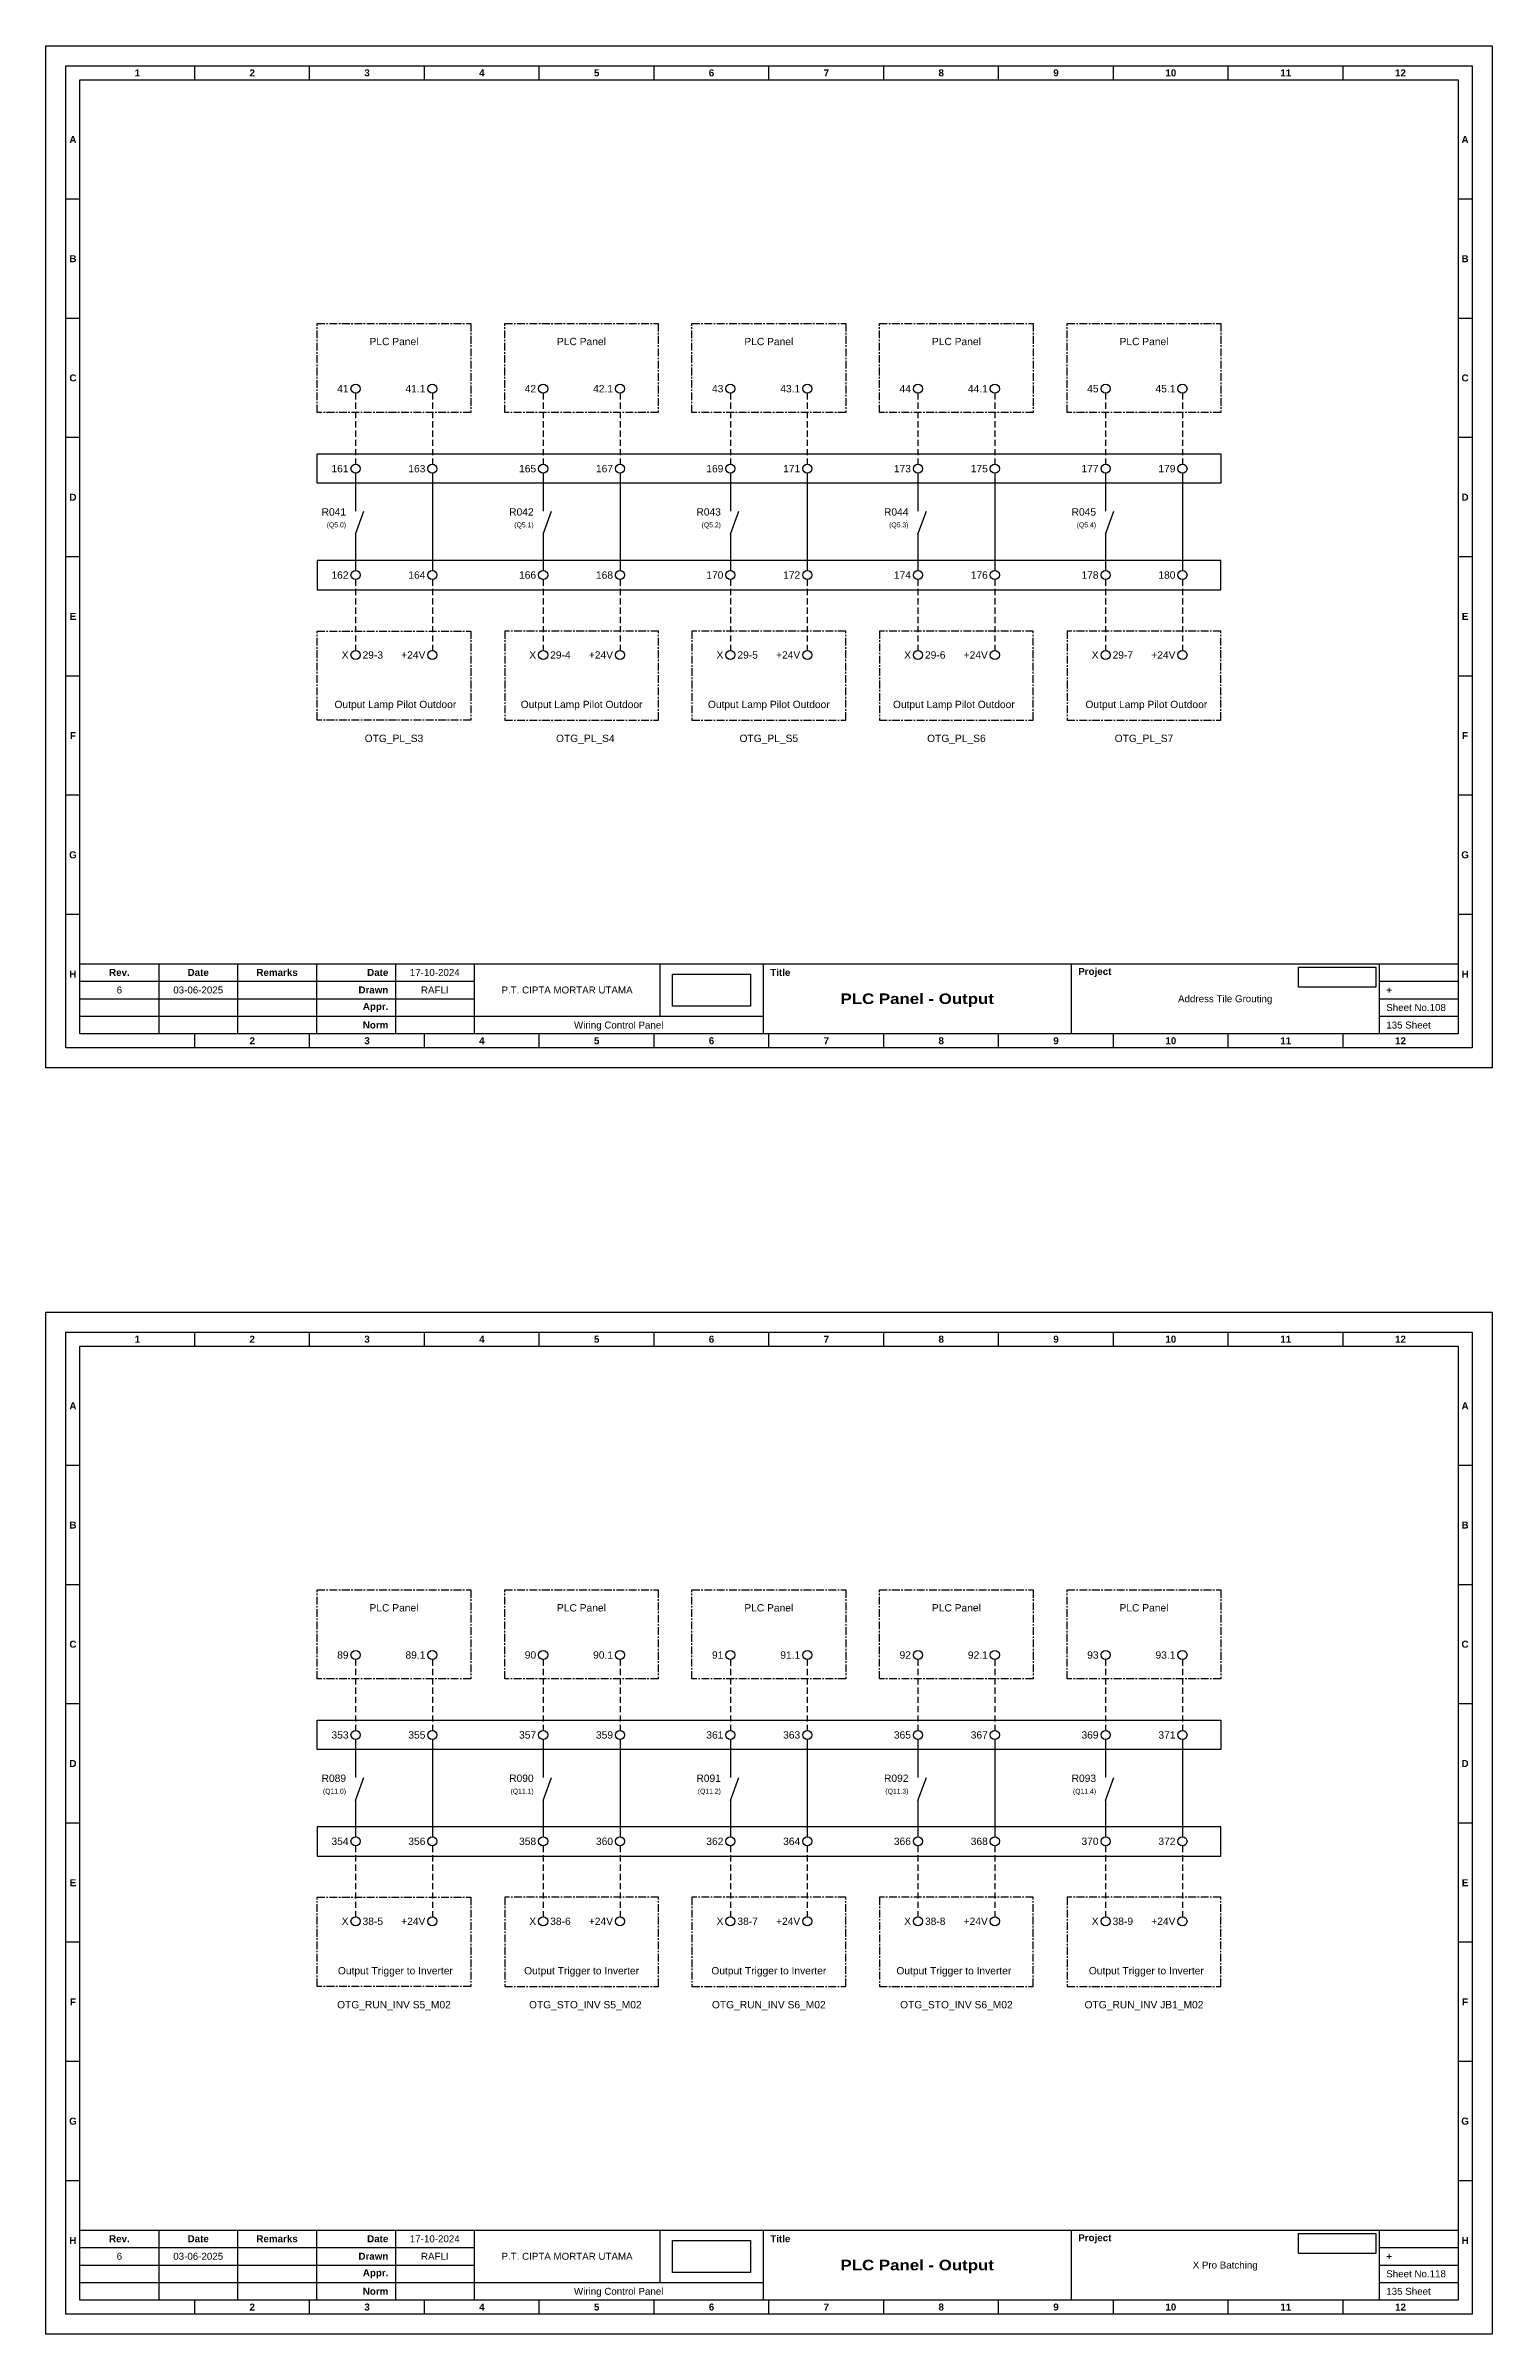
# Model space of a CAD drawing. Header units: millimetres. Extents: x 7759 to 13246, y 5489 to 6217.
# Drawn here: x 10527.4 to 10823.5, y 5747.9 to 6216.5 of the extents above; entities that cross this region are included whole.
import ezdxf
from ezdxf.enums import TextEntityAlignment as Align

# ---------------------------------------------------------------- set-up
doc = ezdxf.new("R2010")
doc.units = ezdxf.units.MM
doc.linetypes.add('CENTER', pattern=[50.8, 31.75, -6.35, 6.35, -6.35])
doc.linetypes.add('HIDDEN', pattern=[9.525, 6.35, -3.175])
doc.styles.add('Bold', font='ariblk.ttf', dxfattribs={"height": 25.4})
doc.styles.get("Standard").update_dxf_attribs({"font": 'arial.ttf'})
picture_1 = doc.add_image_def('image1.png', size_in_pixel=(2048, 847))
picture_2 = doc.add_image_def('image2.png', size_in_pixel=(2092, 542))

# ---------------------------------------------------------------- blocks, each defined once
blk = doc.blocks.new('KOP MU PROJECT')
at = {"color": 6, "ltscale": 50}
for p, q in [((27.74, 184.05), (27.74, 186.66)), ((49.13, 184.05), (49.13, 186.66)), ((70.51, 184.05), (70.51, 186.66)), ((91.89, 184.05), (91.89, 186.66)), ((113.27, 184.05), (113.27, 186.66)), ((134.66, 184.05), (134.66, 186.66)), ((156.04, 184.05), (156.04, 186.66)), ((177.42, 184.05), (177.42, 186.66)), ((198.8, 184.05), (198.8, 186.66)), ((220.19, 184.05), (220.19, 186.66)), ((241.57, 184.05), (241.57, 186.66)), ((6.36, 161.84), (3.75, 161.84)), ((265.59, 161.84), (262.98, 161.84)), ((6.36, 139.63), (3.75, 139.63)), ((265.59, 139.63), (262.98, 139.63)), ((6.36, 117.42), (3.75, 117.42)), ((265.59, 117.42), (262.98, 117.42)), ((6.36, 95.22), (3.75, 95.22)), ((265.59, 95.22), (262.98, 95.22)), ((6.36, 73.01), (3.75, 73.01)), ((265.59, 73.01), (262.98, 73.01)), ((6.36, 50.8), (3.75, 50.8)), ((265.59, 50.8), (262.98, 50.8)), ((6.36, 28.59), (3.75, 28.59)), ((265.59, 28.59), (262.98, 28.59)), ((27.74, 3.75), (27.74, 6.36)), ((49.13, 3.75), (49.13, 6.36)), ((70.51, 3.75), (70.51, 6.36)), ((91.89, 3.75), (91.89, 6.36)), ((113.27, 3.75), (113.27, 6.36)), ((134.66, 3.75), (134.66, 6.36)), ((156.04, 3.75), (156.04, 6.36)), ((177.42, 3.75), (177.42, 6.36)), ((198.8, 3.75), (198.8, 6.36)), ((220.19, 3.75), (220.19, 6.36)), ((241.57, 3.75), (241.57, 6.36))]:
    blk.add_line(p, q, dxfattribs=at)
at = {"ltscale": 50}
for p, q in [((6.36, 19.41), (262.98, 19.41)), ((21.04, 19.41), (21.04, 6.36)), ((35.72, 19.41), (35.72, 6.36)), ((50.41, 19.41), (50.41, 6.36)), ((65.09, 19.41), (65.09, 6.36)), ((79.77, 19.41), (79.77, 6.36)), ((114.35, 19.41), (114.35, 9.62)), ((133.6, 19.41), (133.6, 6.36)), ((190.95, 19.41), (190.95, 6.36)), ((248.3, 19.41), (248.3, 6.36)), ((6.36, 16.15), (79.77, 16.15)), ((6.36, 12.89), (79.77, 12.89)), ((248.3, 16.15), (262.98, 16.15)), ((248.3, 12.89), (262.98, 12.89)), ((6.36, 9.62), (133.6, 9.62)), ((248.3, 9.62), (262.98, 9.62))]:
    blk.add_line(p, q, dxfattribs=at)
at = {"color": 1, "ltscale": 50}
blk.add_lwpolyline([(269.34, 0), (0, 0), (0, 190.41), (269.34, 190.41)], close=True, dxfattribs=at)
at = {"color": 6, "ltscale": 50}
for points in [[(265.59, 3.75), (3.75, 3.75), (3.75, 186.66), (265.59, 186.66)], [(262.98, 6.36), (6.36, 6.36), (6.36, 184.05), (262.98, 184.05)]]:
    blk.add_lwpolyline(points, close=True, dxfattribs=at)
at = {"ltscale": 50, "char_height": 1.305, "attachment_point": 4}
for s, width, heights, insert in [('\\pxqc;{\\fArial|b1|i0|c0|p34;1}', 21.3825, [2.51], (6.36, 185.36)), ('\\pxqc;{\\fArial|b1|i0|c0|p34;2}', 21.3825, [2.51], (27.74, 185.36)), ('\\pxqc;{\\fArial|b1|i0|c0|p34;3}', 21.3825, [2.51], (49.13, 185.36)), ('\\pxqc;{\\fArial|b1|i0|c0|p34;4}', 21.3825, [2.51], (70.51, 185.36)), ('\\pxqc;{\\fArial|b1|i0|c0|p34;5}', 21.3825, [2.51], (91.89, 185.36)), ('\\pxqc;{\\fArial|b1|i0|c0|p34;6}', 21.3825, [2.51], (113.27, 185.36)), ('\\pxqc;{\\fArial|b1|i0|c0|p34;7}', 21.3825, [2.51], (134.66, 185.36)), ('\\pxqc;{\\fArial|b1|i0|c0|p34;8}', 21.3825, [2.51], (156.04, 185.36)), ('\\pxqc;{\\fArial|b1|i0|c0|p34;9}', 21.3825, [2.51], (177.42, 185.36)), ('\\pxqc;{\\fArial|b1|i0|c0|p34;10}', 21.3825, [2.51], (198.8, 185.36)), ('\\pxqc;{\\fArial|b1|i0|c0|p34;11}', 21.3825, [2.51], (220.19, 185.36)), ('\\pxqc;{\\fArial|b1|i0|c0|p34;12}', 21.3825, [2.51], (241.57, 185.36)), ('\\pxqc;{\\fArial|b1|i0|c0|p34;A}', 2.61, [2.51], (3.75, 172.95)), ('\\pxqc;{\\fArial|b1|i0|c0|p34;A}', 2.61, [2.51], (262.98, 172.95)), ('\\pxqc;{\\fArial|b1|i0|c0|p34;B}', 2.61, [2.51], (3.75, 150.74)), ('\\pxqc;{\\fArial|b1|i0|c0|p34;B}', 2.61, [2.51], (262.98, 150.74)), ('\\pxqc;{\\fArial|b1|i0|c0|p34;C}', 2.61, [2.51], (3.75, 128.53)), ('\\pxqc;{\\fArial|b1|i0|c0|p34;C}', 2.61, [2.51], (262.98, 128.53)), ('\\pxqc;{\\fArial|b1|i0|c0|p34;D}', 2.61, [2.51], (3.75, 106.32)), ('\\pxqc;{\\fArial|b1|i0|c0|p34;D}', 2.61, [2.51], (262.98, 106.32)), ('\\pxqc;{\\fArial|b1|i0|c0|p34;E}', 2.61, [2.51], (3.75, 84.11)), ('\\pxqc;{\\fArial|b1|i0|c0|p34;E}', 2.61, [2.51], (262.98, 84.11)), ('\\pxqc;{\\fArial|b1|i0|c0|p34;F}', 2.61, [2.51], (3.75, 61.9)), ('\\pxqc;{\\fArial|b1|i0|c0|p34;F}', 2.61, [2.51], (262.98, 61.9)), ('\\pxqc;{\\fArial|b1|i0|c0|p34;G}', 2.61, [2.51], (3.75, 39.69)), ('\\pxqc;{\\fArial|b1|i0|c0|p34;G}', 2.61, [2.51], (262.98, 39.69)), ('\\pxqc;{\\fArial|b1|i0|c0|p34;H}', 2.61, [2.51], (3.75, 17.47)), ('\\pxqc;{\\fArial|b1|i0|c0|p34;Rev.}', 14.6811, [2.88], (6.36, 17.78)), ('\\pxqc;{\\fArial|b1|i0|c0|p34;Date}', 14.6811, [2.88], (21.04, 17.78)), ('\\pxqc;{\\fArial|b1|i0|c0|p34;Remarks}', 14.6811, [2.88], (35.72, 17.78)), ('\\pxqr;{\\fArial|b1|i0|c0|p34;Date}', 13.3761, [2.88], (50.41, 17.78)), ('\\pxql;{\\fArial|b1|i0|c0|p34;Title}', 50.2419, [2.88], (134.9, 17.78)), ('\\pxql;{\\fArial|b1|i0|c0|p34;Project}', 50.2419, [2.88], (192.25, 17.78)), ('\\pxqc;{\\fArial|b1|i0|c0|p34;H}', 2.61, [2.51], (262.98, 17.47)), ('\\pxqr;{\\fArial|b1|i0|c0|p34;Drawn}', 13.3761, [2.88], (50.41, 14.52)), ('\\pxql;{\\fArial|b1|i0|c0|p34;+}', 14.6811, [2.88], (249.61, 14.52)), ('\\pxqr;{\\fArial|b1|i0|c0|p34;Appr.}', 13.3761, [2.88], (50.41, 11.26)), ('\\pxqr;{\\fArial|b1|i0|c0|p34;Norm}', 13.3761, [2.88], (50.41, 7.99)), ('\\pxqc;{\\fArial|b1|i0|c0|p34;2}', 21.3825, [2.51], (27.74, 5.06)), ('\\pxqc;{\\fArial|b1|i0|c0|p34;3}', 21.3825, [2.51], (49.13, 5.06)), ('\\pxqc;{\\fArial|b1|i0|c0|p34;4}', 21.3825, [2.51], (70.51, 5.06)), ('\\pxqc;{\\fArial|b1|i0|c0|p34;5}', 21.3825, [2.51], (91.89, 5.06)), ('\\pxqc;{\\fArial|b1|i0|c0|p34;6}', 21.3825, [2.51], (113.27, 5.06)), ('\\pxqc;{\\fArial|b1|i0|c0|p34;7}', 21.3825, [2.51], (134.66, 5.06)), ('\\pxqc;{\\fArial|b1|i0|c0|p34;8}', 21.3825, [2.51], (156.04, 5.06)), ('\\pxqc;{\\fArial|b1|i0|c0|p34;9}', 21.3825, [2.51], (177.42, 5.06)), ('\\pxqc;{\\fArial|b1|i0|c0|p34;10}', 21.3825, [2.51], (198.8, 5.06)), ('\\pxqc;{\\fArial|b1|i0|c0|p34;11}', 21.3825, [2.51], (220.19, 5.06)), ('\\pxqc;{\\fArial|b1|i0|c0|p34;12}', 21.3825, [2.51], (241.57, 5.06))]:
    blk.add_mtext_dynamic_manual_height_columns(s, width=width, gutter_width=0.0326, heights=heights, dxfattribs=dict(at, insert=insert))
at = {"ltscale": 50}
for tag, p in [('DATECREATED', (72.43, 17.78)), ('REV', (13.7, 14.52)), ('REVDATE', (28.38, 14.52)), ('REMARKS', (43.06, 14.52)), ('DRAWN', (72.43, 14.52)), ('COMPANY', (97.06, 14.52)), ('PROJECT', (219.62, 12.89)), ('NORM', (72.43, 7.99)), ('APPR', (72.43, 11.26)), ('DRAWINGCATEGORY', (106.68, 7.99)), ('DESCRIPTION', (162.27, 10.03))]:
    blk.add_attdef(tag, text='', height=1.3, dxfattribs=at).set_placement(p, align=Align.MIDDLE_CENTER)
at = {"ltscale": 50, "style": 'Bold'}
blk.add_attdef('TITLE', text='', height=1.96, dxfattribs=at).set_placement((162.27, 12.89), align=Align.MIDDLE_CENTER)
at = {"ltscale": 50}
for tag, p in [('TOTALSHEET', (249.61, 7.99)), ('SHEETNUMBER', (249.61, 11.26))]:
    blk.add_attdef(tag, text='', height=1.3, dxfattribs=at).set_placement(p, align=Align.MIDDLE_LEFT)
image = blk.add_image(picture_1, insert=(116.72, 11.48), size_in_units=(14.5, 6), dxfattribs=at)
image.dxf.flags = 15
image = blk.add_image(picture_2, insert=(233.29, 15.04), size_in_units=(14.36, 3.72), dxfattribs=at)
image.dxf.flags = 15

msp = doc.modelspace()

# ---------------------------------------------------------------- linework, layer by layer
at = {"linetype": 'HIDDEN', "ltscale": 0.2}
for p, q in [((10590.83, 6145.36), (10590.83, 6130.87)), ((10606.56, 6145.36), (10606.56, 6130.87)), ((10629.23, 6145.36), (10629.23, 6130.87)), ((10644.96, 6145.36), (10644.96, 6130.87)), ((10667.55, 6145.36), (10667.55, 6130.87)), ((10683.29, 6145.36), (10683.29, 6130.87)), ((10705.96, 6145.36), (10705.96, 6130.87)), ((10721.69, 6145.36), (10721.69, 6130.87)), ((10744.36, 6145.36), (10744.36, 6130.87)), ((10760.09, 6145.36), (10760.09, 6130.87)), ((10590.83, 6107.2), (10590.83, 6092.71)), ((10606.56, 6107.2), (10606.56, 6092.71)), ((10629.23, 6107.2), (10629.23, 6092.71)), ((10644.96, 6107.2), (10644.96, 6092.71)), ((10667.55, 6107.2), (10667.55, 6092.71)), ((10683.29, 6107.2), (10683.29, 6092.71)), ((10705.96, 6107.2), (10705.96, 6092.71)), ((10721.69, 6107.2), (10721.69, 6092.71)), ((10744.36, 6107.2), (10744.36, 6092.71)), ((10760.09, 6107.2), (10760.09, 6092.71)), ((10590.83, 5886.04), (10590.83, 5871.55)), ((10606.56, 5886.04), (10606.56, 5871.55)), ((10629.23, 5886.04), (10629.23, 5871.55)), ((10644.96, 5886.04), (10644.96, 5871.55)), ((10667.55, 5886.04), (10667.55, 5871.55)), ((10683.29, 5886.04), (10683.29, 5871.55)), ((10705.96, 5886.04), (10705.96, 5871.55)), ((10721.69, 5886.04), (10721.69, 5871.55)), ((10744.36, 5886.04), (10744.36, 5871.55)), ((10760.09, 5886.04), (10760.09, 5871.55)), ((10590.83, 5847.88), (10590.83, 5833.39)), ((10606.56, 5847.88), (10606.56, 5833.39)), ((10629.23, 5847.88), (10629.23, 5833.39)), ((10644.96, 5847.88), (10644.96, 5833.39)), ((10667.55, 5847.88), (10667.55, 5833.39)), ((10683.29, 5847.88), (10683.29, 5833.39)), ((10705.96, 5847.88), (10705.96, 5833.39)), ((10721.69, 5847.88), (10721.69, 5833.39)), ((10744.36, 5847.88), (10744.36, 5833.39)), ((10760.09, 5847.88), (10760.09, 5833.39))]:
    msp.add_line(p, q, dxfattribs=at)
at = {"ltscale": 0.2}
for p, q in [((10590.83, 6128.99), (10590.83, 6121.23)), ((10606.56, 6128.99), (10606.56, 6109.08)), ((10629.23, 6128.99), (10629.23, 6121.23)), ((10644.96, 6128.99), (10644.96, 6109.08)), ((10667.55, 6128.99), (10667.55, 6121.23)), ((10683.29, 6128.99), (10683.29, 6109.08)), ((10705.96, 6128.99), (10705.96, 6121.23)), ((10721.69, 6128.99), (10721.69, 6109.08)), ((10744.36, 6128.99), (10744.36, 6121.23)), ((10760.09, 6128.99), (10760.09, 6109.08)), ((10590.83, 6116.53), (10592.54, 6121.23)), ((10629.23, 6116.53), (10630.94, 6121.23)), ((10667.55, 6116.53), (10669.26, 6121.23)), ((10705.96, 6116.53), (10707.67, 6121.23)), ((10744.36, 6116.53), (10746.07, 6121.23)), ((10590.83, 6116.53), (10590.83, 6109.08)), ((10629.23, 6116.53), (10629.23, 6109.08)), ((10667.55, 6116.53), (10667.55, 6109.08)), ((10705.96, 6116.53), (10705.96, 6109.08)), ((10744.36, 6116.53), (10744.36, 6109.08)), ((10590.83, 5869.67), (10590.83, 5861.91)), ((10606.56, 5869.67), (10606.56, 5849.76)), ((10629.23, 5869.67), (10629.23, 5861.91)), ((10644.96, 5869.67), (10644.96, 5849.76)), ((10667.55, 5869.67), (10667.55, 5861.91)), ((10683.29, 5869.67), (10683.29, 5849.76)), ((10705.96, 5869.67), (10705.96, 5861.91)), ((10721.69, 5869.67), (10721.69, 5849.76)), ((10744.36, 5869.67), (10744.36, 5861.91)), ((10760.09, 5869.67), (10760.09, 5849.76)), ((10590.83, 5857.21), (10592.54, 5861.91)), ((10629.23, 5857.21), (10630.94, 5861.91)), ((10667.55, 5857.21), (10669.26, 5861.91)), ((10705.96, 5857.21), (10707.67, 5861.91)), ((10744.36, 5857.21), (10746.07, 5861.91)), ((10590.83, 5857.21), (10590.83, 5849.76)), ((10629.23, 5857.21), (10629.23, 5849.76)), ((10667.55, 5857.21), (10667.55, 5849.76)), ((10705.96, 5857.21), (10705.96, 5849.76)), ((10744.36, 5857.21), (10744.36, 5849.76))]:
    msp.add_line(p, q, dxfattribs=at)
at = {"linetype": 'CENTER', "ltscale": 0.05}
for points in [[(10582.96, 6159.63), (10614.43, 6159.63), (10614.43, 6141.4), (10582.96, 6141.4)], [(10621.36, 6159.63), (10652.76, 6159.63), (10652.76, 6141.4), (10621.36, 6141.4)], [(10659.69, 6159.63), (10691.16, 6159.63), (10691.16, 6141.4), (10659.69, 6141.4)], [(10698.09, 6159.63), (10729.56, 6159.63), (10729.56, 6141.4), (10698.09, 6141.4)], [(10736.49, 6159.63), (10767.96, 6159.63), (10767.96, 6141.4), (10736.49, 6141.4)], [(10582.96, 6096.67), (10614.43, 6096.67), (10614.43, 6078.44), (10582.96, 6078.44)], [(10621.36, 6078.44), (10652.83, 6078.44), (10652.83, 6096.67), (10621.36, 6096.67)], [(10659.69, 6078.44), (10691.16, 6078.44), (10691.16, 6096.67), (10659.69, 6096.67)], [(10698.09, 6078.44), (10729.56, 6078.44), (10729.56, 6096.67), (10698.09, 6096.67)], [(10736.49, 6078.44), (10767.96, 6078.44), (10767.96, 6096.67), (10736.49, 6096.67)], [(10582.96, 5900.3), (10614.43, 5900.3), (10614.43, 5882.08), (10582.96, 5882.08)], [(10621.36, 5900.3), (10652.76, 5900.3), (10652.76, 5882.08), (10621.36, 5882.08)], [(10659.69, 5900.3), (10691.16, 5900.3), (10691.16, 5882.08), (10659.69, 5882.08)], [(10698.09, 5900.3), (10729.56, 5900.3), (10729.56, 5882.08), (10698.09, 5882.08)], [(10736.49, 5900.3), (10767.96, 5900.3), (10767.96, 5882.08), (10736.49, 5882.08)], [(10582.96, 5837.35), (10614.43, 5837.35), (10614.43, 5819.12), (10582.96, 5819.12)], [(10621.36, 5819.12), (10652.83, 5819.12), (10652.83, 5837.35), (10621.36, 5837.35)], [(10659.69, 5819.12), (10691.16, 5819.12), (10691.16, 5837.35), (10659.69, 5837.35)], [(10698.09, 5819.12), (10729.56, 5819.12), (10729.56, 5837.35), (10698.09, 5837.35)], [(10736.49, 5819.12), (10767.96, 5819.12), (10767.96, 5837.35), (10736.49, 5837.35)]]:
    msp.add_lwpolyline(points, close=True, dxfattribs=at)
at = {"ltscale": 0.05}
for points in [[(10582.96, 6132.93), (10767.96, 6132.93), (10767.96, 6126.92), (10582.96, 6126.92)], [(10582.96, 6105.13), (10767.96, 6105.13), (10767.96, 6111.14), (10582.96, 6111.14)], [(10582.96, 5873.61), (10767.96, 5873.61), (10767.96, 5867.6), (10582.96, 5867.6)], [(10582.96, 5845.81), (10767.96, 5845.81), (10767.96, 5851.82), (10582.96, 5851.82)]]:
    msp.add_lwpolyline(points, close=True, dxfattribs=at)
for centre in [(10590.83, 6146.3), (10606.56, 6146.3), (10629.23, 6146.3), (10644.96, 6146.3), (10667.55, 6146.3), (10683.29, 6146.3), (10705.96, 6146.3), (10721.69, 6146.3), (10744.36, 6146.3), (10760.09, 6146.3), (10590.83, 6129.93), (10606.56, 6129.93), (10629.23, 6129.93), (10644.96, 6129.93), (10667.55, 6129.93), (10683.29, 6129.93), (10705.96, 6129.93), (10721.69, 6129.93), (10744.36, 6129.93), (10760.09, 6129.93), (10590.83, 6108.14), (10606.56, 6108.14), (10629.23, 6108.14), (10644.96, 6108.14), (10667.55, 6108.14), (10683.29, 6108.14), (10705.96, 6108.14), (10721.69, 6108.14), (10744.36, 6108.14), (10760.09, 6108.14), (10590.83, 6091.77), (10606.56, 6091.77), (10629.23, 6091.77), (10644.96, 6091.77), (10667.55, 6091.77), (10683.29, 6091.77), (10705.96, 6091.77), (10721.69, 6091.77), (10744.36, 6091.77), (10760.09, 6091.77), (10590.83, 5886.98), (10606.56, 5886.98), (10629.23, 5886.98), (10644.96, 5886.98), (10667.55, 5886.98), (10683.29, 5886.98), (10705.96, 5886.98), (10721.69, 5886.98), (10744.36, 5886.98), (10760.09, 5886.98), (10590.83, 5870.61), (10606.56, 5870.61), (10629.23, 5870.61), (10644.96, 5870.61), (10667.55, 5870.61), (10683.29, 5870.61), (10705.96, 5870.61), (10721.69, 5870.61), (10744.36, 5870.61), (10760.09, 5870.61), (10590.83, 5848.82), (10606.56, 5848.82), (10629.23, 5848.82), (10644.96, 5848.82), (10667.55, 5848.82), (10683.29, 5848.82), (10705.96, 5848.82), (10721.69, 5848.82), (10744.36, 5848.82), (10760.09, 5848.82), (10590.83, 5832.45), (10606.56, 5832.45), (10629.23, 5832.45), (10644.96, 5832.45), (10667.55, 5832.45), (10683.29, 5832.45), (10705.96, 5832.45), (10721.69, 5832.45), (10744.36, 5832.45), (10760.09, 5832.45)]:
    msp.add_circle(centre, 0.938)

# ---------------------------------------------------------------- block references
at = {"xscale": 1.099296583304004, "yscale": 1.099296583304004, "zscale": 1.099296583304004}
for p, values in [((10527.42, 6007.2), {'TITLE': 'PLC Panel - Output', 'PROJECT': 'Address Tile Grouting', 'COMPANY': 'P.T. CIPTA MORTAR UTAMA', 'DRAWINGCATEGORY': 'Wiring Control Panel', 'DRAWN': 'RAFLI', 'DATECREATED': '17-10-2024', 'REVDATE': '03-06-2025', 'REV': '6', 'SHEETNUMBER': 'Sheet No.108', 'TOTALSHEET': '135 Sheet'}), ((10527.42, 5747.88), {'TITLE': 'PLC Panel - Output', 'PROJECT': 'X Pro Batching', 'COMPANY': 'P.T. CIPTA MORTAR UTAMA', 'DRAWINGCATEGORY': 'Wiring Control Panel', 'DRAWN': 'RAFLI', 'DATECREATED': '17-10-2024', 'REVDATE': '03-06-2025', 'REV': '6', 'SHEETNUMBER': 'Sheet No.118', 'TOTALSHEET': '135 Sheet'})]:
    msp.add_blockref('KOP MU PROJECT', p, dxfattribs=at).add_auto_attribs(values)

# ---------------------------------------------------------------- texts
for s, p in [('PLC Panel', (10598.69, 6156.71)), ('PLC Panel', (10637.06, 6156.71)), ('PLC Panel', (10675.42, 6156.71)), ('PLC Panel', (10713.82, 6156.71)), ('PLC Panel', (10752.22, 6156.71)), ('OTG_PL_S3', (10598.69, 6075.44)), ('OTG_PL_S4', (10637.86, 6075.44)), ('OTG_PL_S5', (10675.42, 6075.44)), ('OTG_PL_S6', (10713.82, 6075.44)), ('OTG_PL_S7', (10752.22, 6075.44)), ('PLC Panel', (10598.69, 5897.39)), ('PLC Panel', (10637.06, 5897.39)), ('PLC Panel', (10675.42, 5897.39)), ('PLC Panel', (10713.82, 5897.39)), ('PLC Panel', (10752.22, 5897.39)), ('OTG_RUN_INV S5_M02', (10598.69, 5816.12)), ('OTG_STO_INV S5_M02', (10637.86, 5816.12)), ('OTG_RUN_INV S6_M02', (10675.42, 5816.12)), ('OTG_STO_INV S6_M02', (10713.82, 5816.12)), ('OTG_RUN_INV JB1_M02', (10752.22, 5816.12))]:
    msp.add_text(s, height=1.5).set_placement(p, align=Align.TOP_CENTER)
for s, height, p in [('41', 1.5, (10589.39, 6146.3)), ('41.1', 1.5, (10605.12, 6146.3)), ('42', 1.5, (10627.79, 6146.3)), ('42.1', 1.5, (10643.53, 6146.3)), ('43', 1.5, (10666.12, 6146.3)), ('43.1', 1.5, (10681.85, 6146.3)), ('44', 1.5, (10704.52, 6146.3)), ('44.1', 1.5, (10720.25, 6146.3)), ('45', 1.5, (10742.92, 6146.3)), ('45.1', 1.5, (10758.66, 6146.3)), ('161', 1.5, (10589.39, 6129.93)), ('163', 1.5, (10605.12, 6129.93)), ('165', 1.5, (10627.79, 6129.93)), ('167', 1.5, (10643.53, 6129.93)), ('169', 1.5, (10666.12, 6129.93)), ('171', 1.5, (10681.85, 6129.93)), ('173', 1.5, (10704.52, 6129.93)), ('175', 1.5, (10720.25, 6129.93)), ('177', 1.5, (10742.92, 6129.93)), ('179', 1.5, (10758.66, 6129.93)), ('R041', 1.5, (10588.88, 6121.06)), ('R042', 1.5, (10627.28, 6121.06)), ('R043', 1.5, (10665.61, 6121.06)), ('R044', 1.5, (10704.01, 6121.06)), ('R045', 1.5, (10742.41, 6121.06)), ('(Q5.0)', 1, (10588.88, 6118.41)), ('(Q5.1)', 1, (10627.28, 6118.41)), ('(Q5.2)', 1, (10665.61, 6118.41)), ('(Q5.3)', 1, (10704.01, 6118.41)), ('(Q5.4)', 1, (10742.41, 6118.41)), ('162', 1.5, (10589.39, 6108.14)), ('164', 1.5, (10605.12, 6108.14)), ('166', 1.5, (10627.79, 6108.14)), ('168', 1.5, (10643.53, 6108.14)), ('170', 1.5, (10666.12, 6108.14)), ('172', 1.5, (10681.85, 6108.14)), ('174', 1.5, (10704.52, 6108.14)), ('176', 1.5, (10720.25, 6108.14)), ('178', 1.5, (10742.92, 6108.14)), ('180', 1.5, (10758.66, 6108.14)), ('X', 1.5, (10589.39, 6091.77)), ('+24V', 1.5, (10605.12, 6091.77)), ('X', 1.5, (10627.79, 6091.77)), ('+24V', 1.5, (10643.53, 6091.77)), ('X', 1.5, (10666.12, 6091.77)), ('+24V', 1.5, (10681.85, 6091.77)), ('X', 1.5, (10704.52, 6091.77)), ('+24V', 1.5, (10720.25, 6091.77)), ('X', 1.5, (10742.92, 6091.77)), ('+24V', 1.5, (10758.66, 6091.77)), ('89', 1.5, (10589.39, 5886.98)), ('89.1', 1.5, (10605.12, 5886.98)), ('90', 1.5, (10627.79, 5886.98)), ('90.1', 1.5, (10643.53, 5886.98)), ('91', 1.5, (10666.12, 5886.98)), ('91.1', 1.5, (10681.85, 5886.98)), ('92', 1.5, (10704.52, 5886.98)), ('92.1', 1.5, (10720.25, 5886.98)), ('93', 1.5, (10742.92, 5886.98)), ('93.1', 1.5, (10758.66, 5886.98)), ('353', 1.5, (10589.39, 5870.61)), ('355', 1.5, (10605.12, 5870.61)), ('357', 1.5, (10627.79, 5870.61)), ('359', 1.5, (10643.53, 5870.61)), ('361', 1.5, (10666.12, 5870.61)), ('363', 1.5, (10681.85, 5870.61)), ('365', 1.5, (10704.52, 5870.61)), ('367', 1.5, (10720.25, 5870.61)), ('369', 1.5, (10742.92, 5870.61)), ('371', 1.5, (10758.66, 5870.61)), ('R089', 1.5, (10588.88, 5861.74)), ('(Q11.0)', 1, (10588.88, 5859.09)), ('R090', 1.5, (10627.28, 5861.74)), ('(Q11.1)', 1, (10627.28, 5859.09)), ('R091', 1.5, (10665.61, 5861.74)), ('(Q11.2)', 1, (10665.61, 5859.09)), ('R092', 1.5, (10704.01, 5861.74)), ('(Q11.3)', 1, (10704.01, 5859.09)), ('R093', 1.5, (10742.41, 5861.74)), ('(Q11.4)', 1, (10742.41, 5859.09)), ('354', 1.5, (10589.39, 5848.82)), ('356', 1.5, (10605.12, 5848.82)), ('358', 1.5, (10627.79, 5848.82)), ('360', 1.5, (10643.53, 5848.82)), ('362', 1.5, (10666.12, 5848.82)), ('364', 1.5, (10681.85, 5848.82)), ('366', 1.5, (10704.52, 5848.82)), ('368', 1.5, (10720.25, 5848.82)), ('370', 1.5, (10742.92, 5848.82)), ('372', 1.5, (10758.66, 5848.82)), ('X', 1.5, (10589.39, 5832.45)), ('+24V', 1.5, (10605.12, 5832.45)), ('X', 1.5, (10627.79, 5832.45)), ('+24V', 1.5, (10643.53, 5832.45)), ('X', 1.5, (10666.12, 5832.45)), ('+24V', 1.5, (10681.85, 5832.45)), ('X', 1.5, (10704.52, 5832.45)), ('+24V', 1.5, (10720.25, 5832.45)), ('X', 1.5, (10742.92, 5832.45)), ('+24V', 1.5, (10758.66, 5832.45))]:
    msp.add_text(s, height=height).set_placement(p, align=Align.MIDDLE_RIGHT)
for s, p in [('29-3', (10592.26, 6091.77)), ('29-4', (10630.67, 6091.77)), ('29-5', (10668.99, 6091.77)), ('29-6', (10707.39, 6091.77)), ('29-7', (10745.79, 6091.77)), ('38-5', (10592.26, 5832.45)), ('38-6', (10630.67, 5832.45)), ('38-7', (10668.99, 5832.45)), ('38-8', (10707.39, 5832.45)), ('38-9', (10745.79, 5832.45))]:
    msp.add_text(s, height=1.5).set_placement(p, align=Align.MIDDLE_LEFT)
for s, p in [('Output Lamp Pilot Outdoor', (10598.98, 6080.44)), ('Output Lamp Pilot Outdoor', (10637.1, 6080.44)), ('Output Lamp Pilot Outdoor', (10675.42, 6080.44)), ('Output Lamp Pilot Outdoor', (10713.3, 6080.44)), ('Output Lamp Pilot Outdoor', (10752.7, 6080.44)), ('Output Trigger to Inverter', (10598.98, 5821.12)), ('Output Trigger to Inverter', (10637.1, 5821.12)), ('Output Trigger to Inverter', (10675.42, 5821.12)), ('Output Trigger to Inverter', (10713.3, 5821.12)), ('Output Trigger to Inverter', (10752.7, 5821.12))]:
    msp.add_text(s, height=1.5).set_placement(p, align=Align.BOTTOM_CENTER)

doc.saveas('drawing.dxf')
